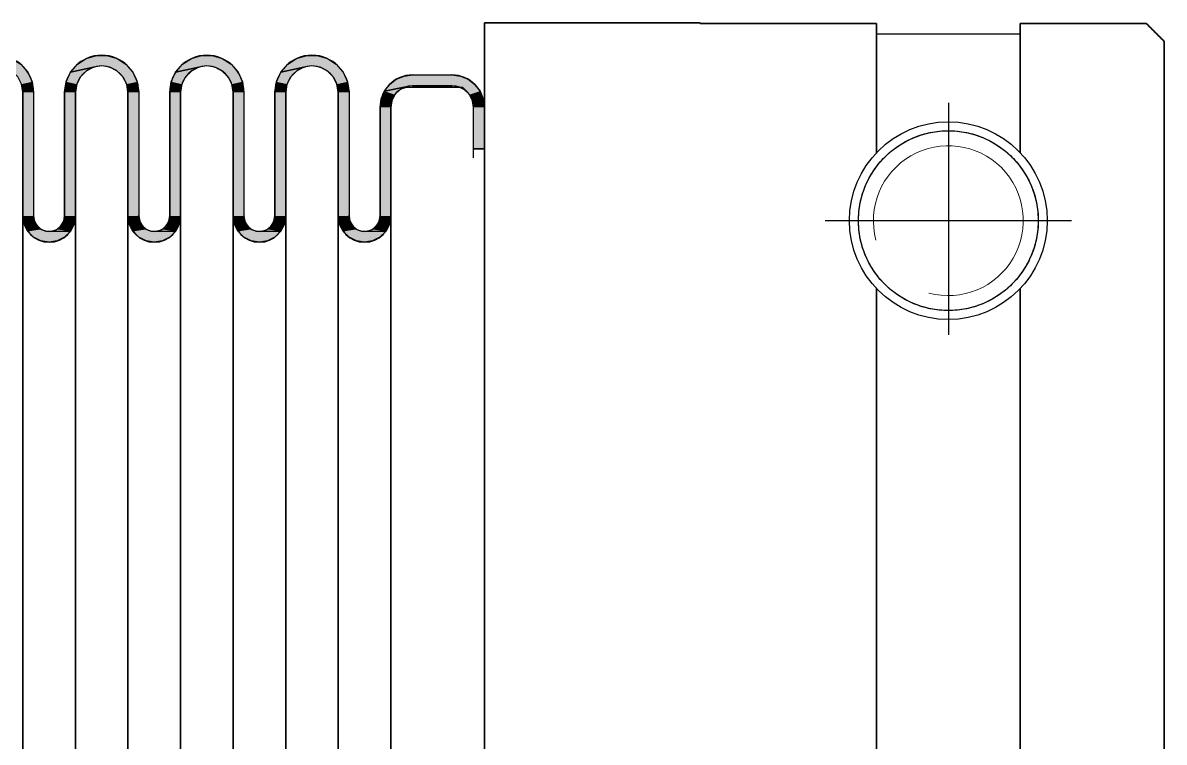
# Model space of a CAD drawing. Header units: millimetres. Extents: x -3183 to 3067, y 1033 to 2218.
# Drawn here: x 2205.87 to 2237.6, y 1246.47 to 1266.47 of the extents above; entities that cross this region are included whole.
import ezdxf

# ---------------------------------------------------------------- set-up
doc = ezdxf.new("R2010")
doc.units = ezdxf.units.MM
doc.layers.add('Cienkie', color=51, linetype='Continuous', lineweight=13)
doc.layers.add('Kontury', color=7, linetype='Continuous', lineweight=35)
doc.layers.add('osie', color=130, linetype='Continuous')

# ---------------------------------------------------------------- blocks, each defined once
blk = doc.blocks.new('*U68')
at = {"color": 2, "linetype": 'Continuous', "extrusion": (0, 0, -1)}
for points in [[(-129.052, 246.525), (-131.258, 246.208), (-128.558, 246.208)], [(-129.615, 246.69), (-130.765, 246.525), (-129.052, 246.525)], [(-130.765, 246.525), (-131.258, 246.208), (-129.052, 246.525)], [(-130.765, 246.525), (-129.615, 246.69), (-130.202, 246.69)], [(-128.558, 246.208), (-129.457, 246.04), (-128.174, 245.764)], [(-128.558, 246.208), (-129.908, 246.111), (-129.457, 246.04)], [(-131.258, 246.208), (-129.908, 246.111), (-128.558, 246.208)], [(-131.258, 246.208), (-130.36, 246.04), (-129.908, 246.111)], [(-131.258, 246.208), (-131.643, 245.764), (-130.36, 246.04)], [(-130.36, 246.04), (-131.643, 245.764), (-130.767, 245.832)], [(-130.767, 245.832), (-131.643, 245.764), (-131.091, 245.509)], [(-131.643, 245.764), (-131.886, 245.231), (-131.091, 245.509)], [(-131.091, 245.509), (-131.886, 245.231), (-131.298, 245.101)], [(-131.886, 245.231), (-131.97, 244.65), (-131.298, 245.101)], [(-131.298, 245.101), (-131.97, 244.65), (-131.37, 244.65)], [(-131.37, 244.65), (-131.97, 237.773), (-131.37, 237.773)], [(-131.97, 244.65), (-131.97, 237.773), (-131.37, 244.65)], [(-131.97, 237.773), (-131.441, 237.321), (-131.37, 237.773)]]:
    blk.add_solid(points, dxfattribs=at)
blk = doc.blocks.new('*U69')
at = {"color": 2, "linetype": 'Continuous', "extrusion": (0, 0, -1)}
for points in [[(-134.898, 246.525), (-137.104, 246.208), (-134.404, 246.208)], [(-135.461, 246.69), (-136.611, 246.525), (-134.898, 246.525)], [(-136.611, 246.525), (-137.104, 246.208), (-134.898, 246.525)], [(-136.611, 246.525), (-135.461, 246.69), (-136.048, 246.69)], [(-134.404, 246.208), (-135.303, 246.04), (-134.02, 245.764)], [(-134.404, 246.208), (-135.754, 246.111), (-135.303, 246.04)], [(-137.104, 246.208), (-135.754, 246.111), (-134.404, 246.208)], [(-137.104, 246.208), (-136.206, 246.04), (-135.754, 246.111)], [(-137.104, 246.208), (-137.489, 245.764), (-136.206, 246.04)], [(-136.206, 246.04), (-137.489, 245.764), (-136.613, 245.832)], [(-136.613, 245.832), (-137.489, 245.764), (-136.937, 245.509)], [(-137.489, 245.764), (-137.732, 245.231), (-136.937, 245.509)], [(-136.937, 245.509), (-137.732, 245.231), (-137.144, 245.101)], [(-137.732, 245.231), (-137.816, 244.65), (-137.144, 245.101)], [(-137.144, 245.101), (-137.816, 244.65), (-137.216, 244.65)], [(-137.216, 244.65), (-137.816, 237.773), (-137.216, 237.773)], [(-137.816, 244.65), (-137.816, 237.773), (-137.216, 244.65)], [(-137.816, 237.773), (-137.287, 237.321), (-137.216, 237.773)]]:
    blk.add_solid(points, dxfattribs=at)
blk = doc.blocks.new('*U70')
at = {"color": 2, "linetype": 'Continuous', "extrusion": (0, 0, -1)}
for points in [[(-140.744, 246.525), (-142.951, 246.208), (-140.251, 246.208)], [(-141.307, 246.69), (-142.457, 246.525), (-140.744, 246.525)], [(-142.457, 246.525), (-142.951, 246.208), (-140.744, 246.525)], [(-142.457, 246.525), (-141.307, 246.69), (-141.894, 246.69)], [(-140.251, 246.208), (-141.149, 246.04), (-139.866, 245.764)], [(-140.251, 246.208), (-141.601, 246.111), (-141.149, 246.04)], [(-142.951, 246.208), (-141.601, 246.111), (-140.251, 246.208)], [(-142.951, 246.208), (-142.052, 246.04), (-141.601, 246.111)], [(-142.951, 246.208), (-143.335, 245.764), (-142.052, 246.04)], [(-142.052, 246.04), (-143.335, 245.764), (-142.46, 245.832)], [(-142.46, 245.832), (-143.335, 245.764), (-142.783, 245.509)], [(-143.335, 245.764), (-143.579, 245.231), (-142.783, 245.509)], [(-142.783, 245.509), (-143.579, 245.231), (-142.991, 245.101)], [(-143.579, 245.231), (-143.662, 244.65), (-142.991, 245.101)], [(-142.991, 245.101), (-143.662, 244.65), (-143.062, 244.65)], [(-143.062, 244.65), (-143.662, 237.773), (-143.062, 237.773)], [(-143.662, 244.65), (-143.662, 237.773), (-143.062, 244.65)], [(-143.662, 237.773), (-143.134, 237.321), (-143.062, 237.773)]]:
    blk.add_solid(points, dxfattribs=at)
blk = doc.blocks.new('*U71')
at = {"color": 2, "linetype": 'Continuous', "extrusion": (0, 0, -1)}
for points in [[(-146.59, 246.525), (-148.797, 246.208), (-146.097, 246.208)], [(-147.153, 246.69), (-148.303, 246.525), (-146.59, 246.525)], [(-148.303, 246.525), (-148.797, 246.208), (-146.59, 246.525)], [(-148.303, 246.525), (-147.153, 246.69), (-147.74, 246.69)], [(-146.097, 246.208), (-146.995, 246.04), (-145.712, 245.764)], [(-146.097, 246.208), (-147.447, 246.111), (-146.995, 246.04)], [(-148.797, 246.208), (-147.447, 246.111), (-146.097, 246.208)], [(-148.797, 246.208), (-147.898, 246.04), (-147.447, 246.111)], [(-148.797, 246.208), (-149.181, 245.764), (-147.898, 246.04)], [(-147.898, 246.04), (-149.181, 245.764), (-148.306, 245.832)], [(-148.306, 245.832), (-149.181, 245.764), (-148.629, 245.509)], [(-149.181, 245.764), (-149.425, 245.231), (-148.629, 245.509)], [(-148.629, 245.509), (-149.425, 245.231), (-148.837, 245.101)], [(-149.425, 245.231), (-149.508, 244.65), (-148.837, 245.101)], [(-148.837, 245.101), (-149.508, 244.65), (-148.908, 244.65)], [(-148.908, 244.65), (-149.508, 237.773), (-148.908, 237.773)], [(-149.508, 244.65), (-149.508, 237.773), (-148.908, 244.65)], [(-149.508, 237.773), (-148.98, 237.321), (-148.908, 237.773)]]:
    blk.add_solid(points, dxfattribs=at)
blk = doc.blocks.new('*U75')
at = {"color": 2, "linetype": 'Continuous', "extrusion": (0, 0, -1)}
for points in [[(-134.02, 245.764), (-134.572, 245.509), (-133.776, 245.231)], [(-135.303, 246.04), (-134.895, 245.832), (-134.02, 245.764)], [(-134.895, 245.832), (-134.572, 245.509), (-134.02, 245.764)], [(-133.776, 245.231), (-134.364, 245.101), (-133.693, 244.65)], [(-134.364, 245.101), (-134.293, 244.65), (-133.693, 244.65)], [(-134.572, 245.509), (-134.364, 245.101), (-133.776, 245.231)], [(-133.693, 244.65), (-134.293, 237.773), (-133.693, 237.773)], [(-134.293, 244.65), (-134.293, 237.773), (-133.693, 244.65)], [(-133.641, 237.478), (-134.221, 237.321), (-133.491, 237.219)], [(-133.693, 237.773), (-134.221, 237.321), (-133.641, 237.478)], [(-134.293, 237.773), (-134.221, 237.321), (-133.693, 237.773)], [(-133.262, 237.027), (-134.014, 236.914), (-132.981, 236.924)], [(-133.491, 237.219), (-134.014, 236.914), (-133.262, 237.027)], [(-134.221, 237.321), (-134.014, 236.914), (-133.491, 237.219)]]:
    blk.add_solid(points, dxfattribs=at)
blk = doc.blocks.new('*U76')
at = {"color": 2, "linetype": 'Continuous', "extrusion": (0, 0, -1)}
for points in [[(-139.866, 245.764), (-140.418, 245.509), (-139.623, 245.231)], [(-141.149, 246.04), (-140.741, 245.832), (-139.866, 245.764)], [(-140.741, 245.832), (-140.418, 245.509), (-139.866, 245.764)], [(-139.623, 245.231), (-140.211, 245.101), (-139.539, 244.65)], [(-140.211, 245.101), (-140.139, 244.65), (-139.539, 244.65)], [(-140.418, 245.509), (-140.211, 245.101), (-139.623, 245.231)], [(-139.539, 244.65), (-140.139, 237.773), (-139.539, 237.773)], [(-140.139, 244.65), (-140.139, 237.773), (-139.539, 244.65)], [(-139.487, 237.478), (-140.067, 237.321), (-139.337, 237.219)], [(-139.539, 237.773), (-140.067, 237.321), (-139.487, 237.478)], [(-140.139, 237.773), (-140.067, 237.321), (-139.539, 237.773)], [(-139.108, 237.027), (-139.86, 236.914), (-138.827, 236.924)], [(-139.337, 237.219), (-139.86, 236.914), (-139.108, 237.027)], [(-140.067, 237.321), (-139.86, 236.914), (-139.337, 237.219)]]:
    blk.add_solid(points, dxfattribs=at)
blk = doc.blocks.new('*U77')
at = {"color": 2, "linetype": 'Continuous', "extrusion": (0, 0, -1)}
for points in [[(-145.712, 245.764), (-146.264, 245.509), (-145.469, 245.231)], [(-146.995, 246.04), (-146.588, 245.832), (-145.712, 245.764)], [(-146.588, 245.832), (-146.264, 245.509), (-145.712, 245.764)], [(-145.469, 245.231), (-146.057, 245.101), (-145.385, 244.65)], [(-146.057, 245.101), (-145.985, 244.65), (-145.385, 244.65)], [(-146.264, 245.509), (-146.057, 245.101), (-145.469, 245.231)], [(-145.385, 244.65), (-145.985, 237.773), (-145.385, 237.773)], [(-145.985, 244.65), (-145.985, 237.773), (-145.385, 244.65)], [(-145.333, 237.478), (-145.914, 237.321), (-145.184, 237.219)], [(-145.385, 237.773), (-145.914, 237.321), (-145.333, 237.478)], [(-145.985, 237.773), (-145.914, 237.321), (-145.385, 237.773)], [(-144.954, 237.027), (-145.706, 236.914), (-144.673, 236.924)], [(-145.184, 237.219), (-145.706, 236.914), (-144.954, 237.027)], [(-145.914, 237.321), (-145.706, 236.914), (-145.184, 237.219)]]:
    blk.add_solid(points, dxfattribs=at)
blk = doc.blocks.new('*U79')
at = {"color": 2, "linetype": 'Continuous', "extrusion": (0, 0, -1)}
for points in [[(-153.031, 245.611), (-155.697, 245.55), (-152.565, 245.55)], [(-155.697, 245.55), (-153.031, 245.611), (-155.231, 245.611)], [(-151.759, 245.084), (-152.661, 244.953), (-151.472, 244.711)], [(-152.131, 245.37), (-156.504, 245.084), (-151.759, 245.084)], [(-151.759, 245.084), (-153.031, 245.011), (-152.661, 244.953)], [(-156.504, 245.084), (-153.031, 245.011), (-151.759, 245.084)], [(-152.565, 245.55), (-156.131, 245.37), (-152.131, 245.37)], [(-156.131, 245.37), (-156.504, 245.084), (-152.131, 245.37)], [(-155.697, 245.55), (-156.131, 245.37), (-152.565, 245.55)], [(-156.504, 245.084), (-155.231, 245.011), (-153.031, 245.011)], [(-156.504, 245.084), (-155.602, 244.953), (-155.231, 245.011)], [(-156.504, 245.084), (-156.79, 244.711), (-155.602, 244.953)], [(-155.602, 244.953), (-156.79, 244.711), (-155.937, 244.782)], [(-155.937, 244.782), (-156.79, 244.711), (-156.202, 244.517)], [(-156.79, 244.711), (-156.97, 244.277), (-156.202, 244.517)], [(-156.202, 244.517), (-156.97, 244.277), (-156.373, 244.182)], [(-156.97, 244.277), (-157.031, 243.811), (-156.373, 244.182)], [(-156.373, 244.182), (-157.031, 243.811), (-156.431, 243.811)], [(-156.431, 243.811), (-157.031, 241.511), (-156.431, 241.511)], [(-157.031, 243.811), (-157.031, 241.511), (-156.431, 243.811)]]:
    blk.add_solid(points, dxfattribs=at)
blk = doc.blocks.new('*U81')
at = {"color": 2, "linetype": 'Continuous', "extrusion": (0, 0, -1)}
for points in [[(-151.472, 244.711), (-152.061, 244.517), (-151.293, 244.277)], [(-152.061, 244.517), (-151.89, 244.182), (-151.293, 244.277)], [(-152.661, 244.953), (-152.326, 244.782), (-151.472, 244.711)], [(-152.326, 244.782), (-152.061, 244.517), (-151.472, 244.711)], [(-151.293, 244.277), (-151.89, 244.182), (-151.231, 243.811)], [(-151.89, 244.182), (-151.831, 243.811), (-151.231, 243.811)], [(-151.231, 243.811), (-151.831, 237.773), (-151.231, 237.773)], [(-151.831, 243.811), (-151.831, 237.773), (-151.231, 243.811)], [(-151.179, 237.478), (-151.76, 237.321), (-151.03, 237.219)], [(-151.231, 237.773), (-151.76, 237.321), (-151.179, 237.478)], [(-151.831, 237.773), (-151.76, 237.321), (-151.231, 237.773)], [(-150.801, 237.027), (-151.552, 236.914), (-150.519, 236.924)], [(-151.03, 237.219), (-151.552, 236.914), (-150.801, 237.027)], [(-151.76, 237.321), (-151.552, 236.914), (-151.03, 237.219)]]:
    blk.add_solid(points, dxfattribs=at)
blk = doc.blocks.new('*U85')
at = {"color": 2, "linetype": 'Continuous', "extrusion": (0, 0, -1)}
for points in [[(-131.97, 237.773), (-132.022, 237.478), (-131.441, 237.321)], [(-132.022, 237.478), (-132.171, 237.219), (-131.441, 237.321)], [(-131.441, 237.321), (-132.171, 237.219), (-131.649, 236.914)]]:
    blk.add_solid(points, dxfattribs=at)
blk = doc.blocks.new('*U86')
at = {"color": 2, "linetype": 'Continuous', "extrusion": (0, 0, -1)}
for points in [[(-137.816, 237.773), (-137.868, 237.478), (-137.287, 237.321)], [(-137.868, 237.478), (-138.018, 237.219), (-137.287, 237.321)], [(-137.287, 237.321), (-138.018, 237.219), (-137.495, 236.914)]]:
    blk.add_solid(points, dxfattribs=at)
blk = doc.blocks.new('*U87')
at = {"color": 2, "linetype": 'Continuous', "extrusion": (0, 0, -1)}
for points in [[(-143.662, 237.773), (-143.714, 237.478), (-143.134, 237.321)], [(-143.714, 237.478), (-143.864, 237.219), (-143.134, 237.321)], [(-143.134, 237.321), (-143.864, 237.219), (-143.341, 236.914)]]:
    blk.add_solid(points, dxfattribs=at)
blk = doc.blocks.new('*U88')
at = {"color": 2, "linetype": 'Continuous', "extrusion": (0, 0, -1)}
for points in [[(-149.508, 237.773), (-149.56, 237.478), (-148.98, 237.321)], [(-149.56, 237.478), (-149.71, 237.219), (-148.98, 237.321)], [(-148.98, 237.321), (-149.71, 237.219), (-149.187, 236.914)]]:
    blk.add_solid(points, dxfattribs=at)
blk = doc.blocks.new('*U92')
at = {"color": 2, "linetype": 'Continuous', "extrusion": (0, 0, -1)}
for points in [[(-132.171, 237.219), (-132.401, 237.027), (-131.649, 236.914)], [(-132.401, 237.027), (-132.682, 236.924), (-131.649, 236.914)], [(-132.981, 236.924), (-134.014, 236.914), (-131.649, 236.914)], [(-131.649, 236.914), (-132.682, 236.924), (-132.981, 236.924)], [(-131.649, 236.914), (-133.69, 236.59), (-131.972, 236.59)], [(-134.014, 236.914), (-133.69, 236.59), (-131.649, 236.914)], [(-131.972, 236.59), (-133.283, 236.383), (-132.38, 236.383)], [(-133.69, 236.59), (-133.283, 236.383), (-131.972, 236.59)], [(-133.283, 236.383), (-132.831, 236.311), (-132.38, 236.383)]]:
    blk.add_solid(points, dxfattribs=at)
blk = doc.blocks.new('*U93')
at = {"color": 2, "linetype": 'Continuous', "extrusion": (0, 0, -1)}
for points in [[(-138.018, 237.219), (-138.247, 237.027), (-137.495, 236.914)], [(-138.247, 237.027), (-138.528, 236.924), (-137.495, 236.914)], [(-138.827, 236.924), (-139.86, 236.914), (-137.495, 236.914)], [(-137.495, 236.914), (-138.528, 236.924), (-138.827, 236.924)], [(-137.495, 236.914), (-139.537, 236.59), (-137.818, 236.59)], [(-139.86, 236.914), (-139.537, 236.59), (-137.495, 236.914)], [(-137.818, 236.59), (-139.129, 236.383), (-138.226, 236.383)], [(-139.537, 236.59), (-139.129, 236.383), (-137.818, 236.59)], [(-139.129, 236.383), (-138.677, 236.311), (-138.226, 236.383)]]:
    blk.add_solid(points, dxfattribs=at)
blk = doc.blocks.new('*U94')
at = {"color": 2, "linetype": 'Continuous', "extrusion": (0, 0, -1)}
for points in [[(-143.864, 237.219), (-144.093, 237.027), (-143.341, 236.914)], [(-144.093, 237.027), (-144.374, 236.924), (-143.341, 236.914)], [(-144.673, 236.924), (-145.706, 236.914), (-143.341, 236.914)], [(-143.341, 236.914), (-144.374, 236.924), (-144.673, 236.924)], [(-143.341, 236.914), (-145.383, 236.59), (-143.665, 236.59)], [(-145.706, 236.914), (-145.383, 236.59), (-143.341, 236.914)], [(-143.665, 236.59), (-144.975, 236.383), (-144.072, 236.383)], [(-145.383, 236.59), (-144.975, 236.383), (-143.665, 236.59)], [(-144.975, 236.383), (-144.524, 236.311), (-144.072, 236.383)]]:
    blk.add_solid(points, dxfattribs=at)
blk = doc.blocks.new('*U95')
at = {"color": 2, "linetype": 'Continuous', "extrusion": (0, 0, -1)}
for points in [[(-149.71, 237.219), (-149.939, 237.027), (-149.187, 236.914)], [(-149.939, 237.027), (-150.22, 236.924), (-149.187, 236.914)], [(-150.519, 236.924), (-151.552, 236.914), (-149.187, 236.914)], [(-149.187, 236.914), (-150.22, 236.924), (-150.519, 236.924)], [(-149.187, 236.914), (-151.229, 236.59), (-149.511, 236.59)], [(-151.552, 236.914), (-151.229, 236.59), (-149.187, 236.914)], [(-149.511, 236.59), (-150.821, 236.383), (-149.918, 236.383)], [(-151.229, 236.59), (-150.821, 236.383), (-149.511, 236.59)], [(-150.821, 236.383), (-150.37, 236.311), (-149.918, 236.383)]]:
    blk.add_solid(points, dxfattribs=at)

msp = doc.modelspace()

# ---------------------------------------------------------------- linework, layer by layer
at = {"color": 7, "linetype": 'Continuous'}
for p, q in [((2233.60284, 1266.15328), (2229.60284, 1266.15328)), ((2216.70284, 1265.01953), (2217.80284, 1265.01953)), ((2206.17207, 1264.53876), (2206.17207, 1261.1003)), ((2207.03361, 1264.53876), (2207.03361, 1261.1003)), ((2209.09514, 1264.53876), (2209.09514, 1261.1003)), ((2209.95668, 1264.53876), (2209.95668, 1261.1003)), ((2212.01822, 1264.53876), (2212.01822, 1261.1003)), ((2212.87976, 1264.53876), (2212.87976, 1261.1003)), ((2214.9413, 1264.53876), (2214.9413, 1261.1003)), ((2218.10284, 1264.66953), (2216.60284, 1264.66953)), ((2216.70284, 1264.71953), (2216.70284, 1264.66953)), ((2216.70284, 1264.71953), (2217.80284, 1264.71953)), ((2217.80284, 1264.71953), (2217.80284, 1264.66953)), ((2218.40284, 1264.36953), (2218.10284, 1264.66953)), ((2218.40284, 1262.71953), (2218.40284, 1264.36953)), ((2215.80284, 1264.11953), (2215.80284, 1261.1003)), ((2218.70284, 1264.11953), (2218.70284, 1262.71953)), ((2218.40284, 1262.96953), (2218.70284, 1262.96953))]:
    msp.add_line(p, q, dxfattribs=at)
at = {"color": 2, "linetype": 'Continuous'}
for p, q in [((2207.83855, 1265.23376), (2207.63484, 1265.12996)), ((2210.76163, 1265.23376), (2210.55792, 1265.12996)), ((2213.68471, 1265.23376), (2213.48099, 1265.12996)), ((2216.4699, 1264.98886), (2216.70284, 1265.01953)), ((2216.51743, 1264.69016), (2216.35017, 1264.60494)), ((2206.17207, 1261.1003), (2206.19805, 1260.95296)), ((2209.09514, 1261.1003), (2209.12112, 1260.95296)), ((2212.01822, 1261.1003), (2212.0442, 1260.95296)), ((2214.9413, 1261.1003), (2214.96728, 1260.95296))]:
    msp.add_line(p, q, dxfattribs=at)
for points in [[(2204.7131, 1265.47638), (2204.9946, 1265.55903), (2205.28799, 1265.55903), (2205.56949, 1265.47638), (2205.81631, 1265.31776), (2206.00844, 1265.09603), (2206.13031, 1264.82916), (2206.17207, 1264.53876), (2206.17207, 1261.1003), (2205.90783, 1260.87448), (2205.87207, 1261.1003), (2205.87207, 1264.53876), (2205.8363, 1264.76458), (2205.7325, 1264.96829), (2205.57083, 1265.12996), (2205.36712, 1265.23376), (2205.1413, 1265.26953), (2204.91548, 1265.23376), (2204.27416, 1265.09603), (2204.46629, 1265.31776), (2204.7131, 1265.47638)], [(2205.87207, 1264.53876), (2205.8363, 1264.76458), (2205.7325, 1264.96829), (2205.57083, 1265.12996), (2205.36712, 1265.23376), (2205.1413, 1265.26953), (2204.91548, 1265.23376), (2204.27416, 1265.09603), (2204.46629, 1265.31776), (2204.7131, 1265.47638)], [(2204.7131, 1265.47638), (2204.9946, 1265.55903), (2205.28799, 1265.55903), (2205.56949, 1265.47638), (2205.81631, 1265.31776), (2206.00844, 1265.09603), (2206.13031, 1264.82916), (2206.17207, 1264.53876)], [(2207.63618, 1265.47638), (2207.91768, 1265.55903), (2208.21107, 1265.55903), (2208.49257, 1265.47638), (2208.73938, 1265.31776), (2208.93151, 1265.09603), (2209.05339, 1264.82916), (2209.09514, 1264.53876), (2209.09514, 1261.1003), (2208.83091, 1260.87448), (2208.79514, 1261.1003), (2208.79514, 1264.53876), (2208.75938, 1264.76458), (2208.65558, 1264.96829), (2208.49391, 1265.12996), (2208.29019, 1265.23376), (2208.06437, 1265.26953), (2207.83855, 1265.23376), (2207.19724, 1265.09603), (2207.38936, 1265.31776), (2207.63618, 1265.47638)], [(2208.79514, 1264.53876), (2208.75938, 1264.76458), (2208.65558, 1264.96829), (2208.49391, 1265.12996), (2208.29019, 1265.23376), (2208.06437, 1265.26953), (2207.83855, 1265.23376), (2207.19724, 1265.09603), (2207.38936, 1265.31776), (2207.63618, 1265.47638)], [(2207.63618, 1265.47638), (2207.91768, 1265.55903), (2208.21107, 1265.55903), (2208.49257, 1265.47638), (2208.73938, 1265.31776), (2208.93151, 1265.09603), (2209.05339, 1264.82916), (2209.09514, 1264.53876)], [(2210.55925, 1265.47638), (2210.84076, 1265.55903), (2211.13415, 1265.55903), (2211.41565, 1265.47638), (2211.66246, 1265.31776), (2211.85459, 1265.09603), (2211.97647, 1264.82916), (2212.01822, 1264.53876), (2212.01822, 1261.1003), (2211.75399, 1260.87448), (2211.71822, 1261.1003), (2211.71822, 1264.53876), (2211.68245, 1264.76458), (2211.57866, 1264.96829), (2211.41699, 1265.12996), (2211.21327, 1265.23376), (2210.98745, 1265.26953), (2210.76163, 1265.23376), (2210.12031, 1265.09603), (2210.31244, 1265.31776), (2210.55925, 1265.47638)], [(2211.71822, 1264.53876), (2211.68245, 1264.76458), (2211.57866, 1264.96829), (2211.41699, 1265.12996), (2211.21327, 1265.23376), (2210.98745, 1265.26953), (2210.76163, 1265.23376), (2210.12031, 1265.09603), (2210.31244, 1265.31776), (2210.55925, 1265.47638)], [(2210.55925, 1265.47638), (2210.84076, 1265.55903), (2211.13415, 1265.55903), (2211.41565, 1265.47638), (2211.66246, 1265.31776), (2211.85459, 1265.09603), (2211.97647, 1264.82916), (2212.01822, 1264.53876)], [(2213.48233, 1265.47638), (2213.76383, 1265.55903), (2214.05722, 1265.55903), (2214.33873, 1265.47638), (2214.58554, 1265.31776), (2214.77767, 1265.09603), (2214.89954, 1264.82916), (2214.9413, 1264.53876), (2214.9413, 1261.1003), (2214.67706, 1260.87448), (2214.6413, 1261.1003), (2214.6413, 1264.53876), (2214.60553, 1264.76458), (2214.50173, 1264.96829), (2214.34006, 1265.12996), (2214.13635, 1265.23376), (2213.91053, 1265.26953), (2213.68471, 1265.23376), (2213.04339, 1265.09603), (2213.23552, 1265.31776), (2213.48233, 1265.47638)], [(2214.6413, 1264.53876), (2214.60553, 1264.76458), (2214.50173, 1264.96829), (2214.34006, 1265.12996), (2214.13635, 1265.23376), (2213.91053, 1265.26953), (2213.68471, 1265.23376), (2213.04339, 1265.09603), (2213.23552, 1265.31776), (2213.48233, 1265.47638)], [(2213.48233, 1265.47638), (2213.76383, 1265.55903), (2214.05722, 1265.55903), (2214.33873, 1265.47638), (2214.58554, 1265.31776), (2214.77767, 1265.09603), (2214.89954, 1264.82916), (2214.9413, 1264.53876)], [(2207.63484, 1265.12996), (2207.47317, 1264.96829), (2207.36937, 1264.76458), (2207.33361, 1264.53876), (2207.33361, 1261.1003), (2207.29784, 1260.87448), (2207.19404, 1260.67076), (2206.67764, 1260.67607), (2206.81822, 1260.72724), (2206.93282, 1260.8234), (2207.00763, 1260.95296), (2207.03361, 1261.1003), (2207.03361, 1264.53876), (2207.07536, 1264.82916), (2207.19724, 1265.09603), (2207.83855, 1265.23376), (2207.63484, 1265.12996)], [(2207.63484, 1265.12996), (2207.47317, 1264.96829), (2207.36937, 1264.76458), (2207.33361, 1264.53876)], [(2210.55792, 1265.12996), (2210.39625, 1264.96829), (2210.29245, 1264.76458), (2210.25668, 1264.53876), (2210.25668, 1261.1003), (2210.22092, 1260.87448), (2210.11712, 1260.67076), (2209.60072, 1260.67607), (2209.7413, 1260.72724), (2209.8559, 1260.8234), (2209.9307, 1260.95296), (2209.95668, 1261.1003), (2209.95668, 1264.53876), (2209.99844, 1264.82916), (2210.12031, 1265.09603), (2210.76163, 1265.23376), (2210.55792, 1265.12996)], [(2210.55792, 1265.12996), (2210.39625, 1264.96829), (2210.29245, 1264.76458), (2210.25668, 1264.53876)], [(2213.48099, 1265.12996), (2213.31932, 1264.96829), (2213.21553, 1264.76458), (2213.17976, 1264.53876), (2213.17976, 1261.1003), (2213.14399, 1260.87448), (2213.04019, 1260.67076), (2212.52379, 1260.67607), (2212.66437, 1260.72724), (2212.77898, 1260.8234), (2212.85378, 1260.95296), (2212.87976, 1261.1003), (2212.87976, 1264.53876), (2212.92151, 1264.82916), (2213.04339, 1265.09603), (2213.68471, 1265.23376), (2213.48099, 1265.12996)], [(2213.48099, 1265.12996), (2213.31932, 1264.96829), (2213.21553, 1264.76458), (2213.17976, 1264.53876)], [(2207.03361, 1264.53876), (2207.07536, 1264.82916), (2207.19724, 1265.09603)], [(2209.95668, 1264.53876), (2209.99844, 1264.82916), (2210.12031, 1265.09603)], [(2212.87976, 1264.53876), (2212.92151, 1264.82916), (2213.04339, 1265.09603)], [(2216.4699, 1264.98886), (2216.70284, 1265.01953), (2217.80284, 1265.01953), (2218.03577, 1264.98886), (2218.25284, 1264.89895), (2218.43923, 1264.75592), (2218.58226, 1264.56953), (2218.67217, 1264.35246), (2218.70284, 1264.11953), (2218.70284, 1262.96953), (2218.40284, 1262.96953), (2218.40284, 1264.11953), (2218.37347, 1264.30494), (2218.28825, 1264.4722), (2218.15551, 1264.60494), (2217.98825, 1264.69016), (2217.80284, 1264.71953), (2216.70284, 1264.71953), (2216.51743, 1264.69016), (2215.92341, 1264.56953), (2216.06644, 1264.75592), (2216.25284, 1264.89895), (2216.4699, 1264.98886)], [(2216.70284, 1264.71953), (2216.51743, 1264.69016), (2215.92341, 1264.56953), (2216.06644, 1264.75592), (2216.25284, 1264.89895), (2216.4699, 1264.98886)], [(2217.80284, 1265.01953), (2218.03577, 1264.98886), (2218.25284, 1264.89895), (2218.43923, 1264.75592), (2218.58226, 1264.56953), (2218.67217, 1264.35246), (2218.70284, 1264.11953)], [(2216.35017, 1264.60494), (2216.21743, 1264.4722), (2216.1322, 1264.30494), (2216.10284, 1264.11953), (2216.10284, 1261.1003), (2216.06707, 1260.87448), (2215.96327, 1260.67076), (2215.44687, 1260.67607), (2215.58745, 1260.72724), (2215.70206, 1260.8234), (2215.77686, 1260.95296), (2215.80284, 1261.1003), (2215.80284, 1264.11953), (2215.8335, 1264.35246), (2215.92341, 1264.56953), (2216.51743, 1264.69016), (2216.35017, 1264.60494)], [(2215.80284, 1264.11953), (2215.8335, 1264.35246), (2215.92341, 1264.56953)], [(2216.35017, 1264.60494), (2216.21743, 1264.4722), (2216.1322, 1264.30494), (2216.10284, 1264.11953)], [(2218.40284, 1264.11953), (2218.37347, 1264.30494), (2218.28825, 1264.4722), (2218.15551, 1264.60494), (2217.98825, 1264.69016), (2217.80284, 1264.71953)], [(2206.17207, 1261.1003), (2205.90783, 1260.87448), (2205.87207, 1261.1003)], [(2206.19805, 1260.95296), (2206.27285, 1260.8234), (2206.01163, 1260.67076), (2205.90783, 1260.87448), (2206.17207, 1261.1003), (2206.19805, 1260.95296)], [(2207.33361, 1261.1003), (2207.29784, 1260.87448), (2207.19404, 1260.67076), (2206.67764, 1260.67607), (2206.81822, 1260.72724), (2206.93282, 1260.8234), (2207.00763, 1260.95296), (2207.03361, 1261.1003)], [(2209.09514, 1261.1003), (2208.83091, 1260.87448), (2208.79514, 1261.1003)], [(2209.12112, 1260.95296), (2209.19592, 1260.8234), (2208.93471, 1260.67076), (2208.83091, 1260.87448), (2209.09514, 1261.1003), (2209.12112, 1260.95296)], [(2210.25668, 1261.1003), (2210.22092, 1260.87448), (2210.11712, 1260.67076), (2209.60072, 1260.67607), (2209.7413, 1260.72724), (2209.8559, 1260.8234), (2209.9307, 1260.95296), (2209.95668, 1261.1003)], [(2212.01822, 1261.1003), (2211.75399, 1260.87448), (2211.71822, 1261.1003)], [(2212.0442, 1260.95296), (2212.119, 1260.8234), (2211.85779, 1260.67076), (2211.75399, 1260.87448), (2212.01822, 1261.1003), (2212.0442, 1260.95296)], [(2213.17976, 1261.1003), (2213.14399, 1260.87448), (2213.04019, 1260.67076), (2212.52379, 1260.67607), (2212.66437, 1260.72724), (2212.77898, 1260.8234), (2212.85378, 1260.95296), (2212.87976, 1261.1003)], [(2214.9413, 1261.1003), (2214.67706, 1260.87448), (2214.6413, 1261.1003)], [(2214.96728, 1260.95296), (2215.04208, 1260.8234), (2214.78086, 1260.67076), (2214.67706, 1260.87448), (2214.9413, 1261.1003), (2214.96728, 1260.95296)], [(2216.10284, 1261.1003), (2216.06707, 1260.87448), (2215.96327, 1260.67076), (2215.44687, 1260.67607), (2215.58745, 1260.72724), (2215.70206, 1260.8234), (2215.77686, 1260.95296), (2215.80284, 1261.1003)], [(2206.19805, 1260.95296), (2206.27285, 1260.8234), (2206.01163, 1260.67076), (2205.90783, 1260.87448)], [(2206.67764, 1260.67607), (2207.19404, 1260.67076), (2207.03237, 1260.50909), (2206.82866, 1260.40529), (2206.60284, 1260.36953), (2206.37702, 1260.40529), (2206.1733, 1260.50909), (2206.01163, 1260.67076), (2206.27285, 1260.8234), (2206.38745, 1260.72724), (2206.52803, 1260.67607), (2206.67764, 1260.67607)], [(2207.19404, 1260.67076), (2207.03237, 1260.50909), (2206.82866, 1260.40529), (2206.60284, 1260.36953), (2206.37702, 1260.40529), (2206.1733, 1260.50909), (2206.01163, 1260.67076)], [(2206.27285, 1260.8234), (2206.38745, 1260.72724), (2206.52803, 1260.67607), (2206.67764, 1260.67607)], [(2209.12112, 1260.95296), (2209.19592, 1260.8234), (2208.93471, 1260.67076), (2208.83091, 1260.87448)], [(2209.60072, 1260.67607), (2210.11712, 1260.67076), (2209.95545, 1260.50909), (2209.75173, 1260.40529), (2209.52591, 1260.36953), (2209.30009, 1260.40529), (2209.09638, 1260.50909), (2208.93471, 1260.67076), (2209.19592, 1260.8234), (2209.31053, 1260.72724), (2209.45111, 1260.67607), (2209.60072, 1260.67607)], [(2210.11712, 1260.67076), (2209.95545, 1260.50909), (2209.75173, 1260.40529), (2209.52591, 1260.36953), (2209.30009, 1260.40529), (2209.09638, 1260.50909), (2208.93471, 1260.67076)], [(2209.19592, 1260.8234), (2209.31053, 1260.72724), (2209.45111, 1260.67607), (2209.60072, 1260.67607)], [(2212.0442, 1260.95296), (2212.119, 1260.8234), (2211.85779, 1260.67076), (2211.75399, 1260.87448)], [(2212.52379, 1260.67607), (2213.04019, 1260.67076), (2212.87853, 1260.50909), (2212.67481, 1260.40529), (2212.44899, 1260.36953), (2212.22317, 1260.40529), (2212.01945, 1260.50909), (2211.85779, 1260.67076), (2212.119, 1260.8234), (2212.23361, 1260.72724), (2212.37419, 1260.67607), (2212.52379, 1260.67607)], [(2213.04019, 1260.67076), (2212.87853, 1260.50909), (2212.67481, 1260.40529), (2212.44899, 1260.36953), (2212.22317, 1260.40529), (2212.01945, 1260.50909), (2211.85779, 1260.67076)], [(2212.119, 1260.8234), (2212.23361, 1260.72724), (2212.37419, 1260.67607), (2212.52379, 1260.67607)], [(2214.96728, 1260.95296), (2215.04208, 1260.8234), (2214.78086, 1260.67076), (2214.67706, 1260.87448)], [(2215.44687, 1260.67607), (2215.96327, 1260.67076), (2215.8016, 1260.50909), (2215.59789, 1260.40529), (2215.37207, 1260.36953), (2215.14625, 1260.40529), (2214.94253, 1260.50909), (2214.78086, 1260.67076), (2215.04208, 1260.8234), (2215.15668, 1260.72724), (2215.29726, 1260.67607), (2215.44687, 1260.67607)], [(2215.96327, 1260.67076), (2215.8016, 1260.50909), (2215.59789, 1260.40529), (2215.37207, 1260.36953), (2215.14625, 1260.40529), (2214.94253, 1260.50909), (2214.78086, 1260.67076)], [(2215.04208, 1260.8234), (2215.15668, 1260.72724), (2215.29726, 1260.67607), (2215.44687, 1260.67607)]]:
    msp.add_lwpolyline(points, dxfattribs=at)
at = {"color": 7, "linetype": 'Continuous'}
for radius in [2.75, 2.5]:
    msp.add_circle((2231.60284, 1260.96953), radius, dxfattribs=at)
for centre, radius, start, end in [((2205.1413, 1264.53876), 1.03077, 0, 180), ((2208.06437, 1264.53876), 1.03077, 0, 180), ((2210.98745, 1264.53876), 1.03077, 0, 180), ((2213.91053, 1264.53876), 1.03077, 0, 180), ((2208.06437, 1264.53876), 0.73077, 0, 180), ((2210.98745, 1264.53876), 0.73077, 0, 180), ((2213.91053, 1264.53876), 0.73077, 0, 180), ((2216.70284, 1264.11953), 0.9, 90, 180), ((2217.80284, 1264.11953), 0.9, 0, 90), ((2216.70284, 1264.11953), 0.6, 90, 180), ((2216.60284, 1264.16953), 0.5, 90, 180), ((2217.80284, 1264.11953), 0.6, 0, 90), ((2206.60284, 1261.1003), 0.73077, 180, 0), ((2206.60284, 1261.1003), 0.43077, 180, 0), ((2209.52591, 1261.1003), 0.73077, 180, 0), ((2209.52591, 1261.1003), 0.43077, 180, 0), ((2212.44899, 1261.1003), 0.73077, 180, 0), ((2212.44899, 1261.1003), 0.43077, 180, 0), ((2215.37207, 1261.1003), 0.73077, 180, 0), ((2215.37207, 1261.1003), 0.43077, 180, 0)]:
    msp.add_arc(centre, radius, start, end, dxfattribs=at)
for points, start_tangent, end_tangent in [([(2231.60284, 1258.46953, 4.00027), (2231.11511, 1258.51756, 4.00027), (2230.64613, 1258.65983, 4.00027), (2230.21391, 1258.89085, 4.00027), (2229.83507, 1259.20176, 4.00027), (2229.52416, 1259.5806, 4.00027), (2229.29314, 1260.01282, 4.00027), (2229.15087, 1260.4818, 4.00027), (2229.10284, 1260.96953, 4.00027), (2229.15087, 1261.45725, 4.00027), (2229.29314, 1261.92623, 4.00027), (2229.52416, 1262.35845, 4.00027), (2229.83507, 1262.73729, 4.00027), (2230.21391, 1263.0482, 4.00027), (2230.64613, 1263.27923, 4.00027), (2231.11511, 1263.42149, 4.00027), (2231.60284, 1263.46953, 4.00027)], (-0.99999828, 0.0018568), (0.99999828, 0.0018568)), ([(2231.60284, 1263.46953, 4.00027), (2232.09056, 1263.42149, 4.00027), (2232.55954, 1263.27923, 4.00027), (2232.99176, 1263.0482, 4.00027), (2233.3706, 1262.73729, 4.00027), (2233.68151, 1262.35845, 4.00027), (2233.91254, 1261.92623, 4.00027), (2234.0548, 1261.45725, 4.00027), (2234.10284, 1260.96953, 4.00027), (2234.0548, 1260.4818, 4.00027), (2233.91254, 1260.01282, 4.00027), (2233.68151, 1259.5806, 4.00027), (2233.3706, 1259.20176, 4.00027), (2232.99176, 1258.89085, 4.00027), (2232.55954, 1258.65983, 4.00027), (2232.09056, 1258.51756, 4.00027), (2231.60284, 1258.46953, 4.00027)], (0.99999828, -0.0018568), (-0.99999828, -0.0018568))]:
    msp.add_spline(points, degree=3, dxfattribs=dict(at, start_tangent=start_tangent, end_tangent=end_tangent))
at = {"layer": 'Cienkie', "color": 2, "linetype": 'Continuous'}
msp.add_arc((2231.60284, 1260.96953), 2.08333, 255, 195, dxfattribs=at)
at = {"layer": 'Kontury'}
for p, q in [((2218.70284, 1262.71953), (2218.70284, 1266.46953)), ((2218.70284, 1266.46953), (2220.95284, 1266.46953)), ((2223.10284, 1266.46953), (2224.70284, 1266.46953)), ((2229.60284, 1262.85698), (2229.60284, 1266.15328)), ((2233.60284, 1262.85698), (2233.60284, 1266.15328)), ((2218.70284, 1230.21953), (2218.70284, 1262.96953)), ((2229.60284, 1226.76953), (2229.60284, 1259.08207)), ((2233.60284, 1226.76953), (2233.60284, 1259.08207))]:
    msp.add_line(p, q, dxfattribs=at)
at = {"layer": 'Kontury', "color": 7, "linetype": 'Continuous'}
for p, q in [((2223.10284, 1266.46953), (2220.95284, 1266.46953)), ((2229.60284, 1266.45352), (2224.70284, 1266.45352)), ((2229.60284, 1266.15328), (2229.60284, 1266.45352)), ((2237.10284, 1266.45352), (2233.60284, 1266.45352)), ((2233.60284, 1266.15328), (2233.60284, 1266.45352)), ((2237.60284, 1226.96953), (2237.60284, 1265.95311)), ((2205.87207, 1264.53876), (2205.87207, 1228.4003)), ((2207.33361, 1264.53876), (2207.33361, 1228.4003)), ((2208.79514, 1264.53876), (2208.79514, 1228.4003)), ((2210.25668, 1264.53876), (2210.25668, 1228.4003)), ((2211.71822, 1264.53876), (2211.71822, 1228.4003)), ((2213.17976, 1264.53876), (2213.17976, 1228.4003)), ((2214.6413, 1264.53876), (2214.6413, 1228.4003)), ((2216.10284, 1228.76953), (2216.10284, 1264.16953))]:
    msp.add_line(p, q, dxfattribs=at)
at = {"layer": 'Kontury', "color": 7, "linetype": 'Continuous', "start_tangent": (0.70682366, -0.70738979), "end_tangent": (0.70680893, -0.7074045)}
msp.add_spline([(2237.10284, 1266.45352), (2237.26989, 1266.28633), (2237.43656, 1266.11953), (2237.60284, 1265.95311)], degree=3, dxfattribs=at)
at = {"layer": 'osie'}
for p, q in [((2231.60284, 1264.24884), (2231.60284, 1257.79074)), ((2228.17859, 1260.96953), (2235.02886, 1260.96953))]:
    msp.add_line(p, q, dxfattribs=at)

# ---------------------------------------------------------------- block references
at = {"color": 2, "linetype": 'Continuous', "xscale": 0.5, "yscale": 0.5, "zscale": 0.5}
for name in ['*U68', '*U69', '*U70', '*U71', '*U75', '*U76', '*U77', '*U79', '*U81', '*U85', '*U86', '*U87', '*U88', '*U92', '*U93', '*U94', '*U95']:
    msp.add_blockref(name, (2140.18717, 1142.21388), dxfattribs=at)

doc.saveas('drawing.dxf')
